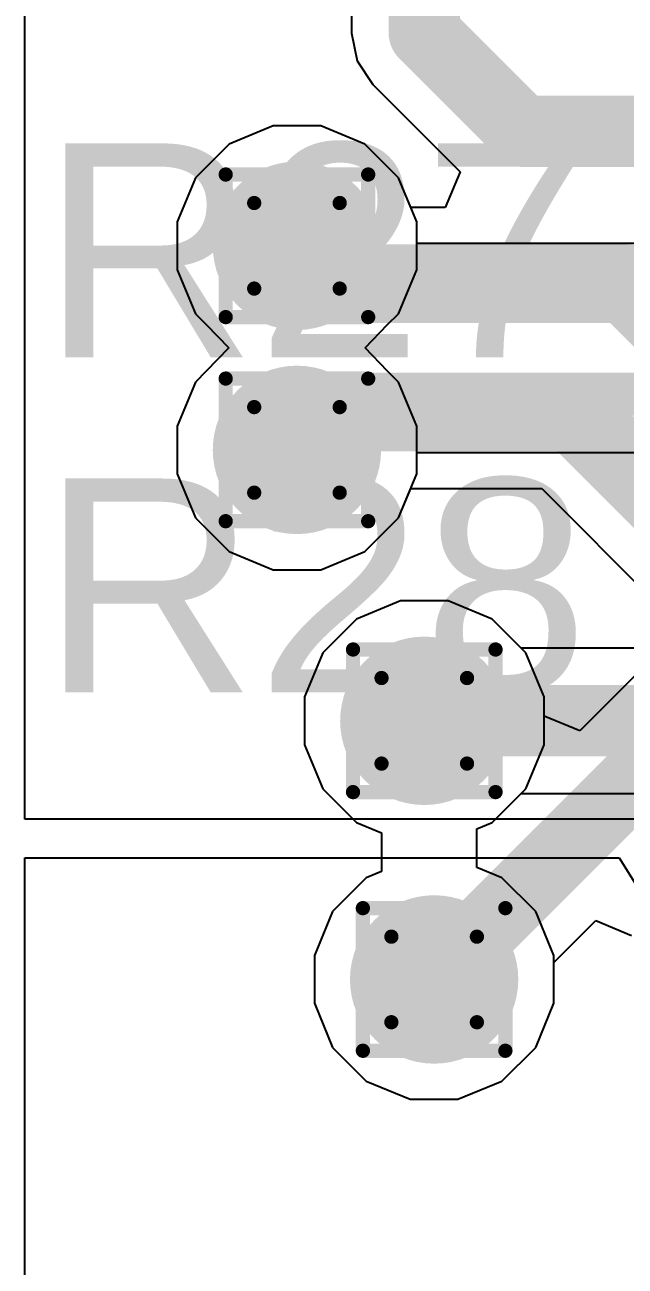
# Model space of a CAD drawing. Header units: inches. Extents: x -6 to 5433, y -4 to 5447.
# Drawn here: x -1.549 to 0.591, y 17.512 to 21.934 of the extents above; entities that cross this region are included whole.
import ezdxf

# ---------------------------------------------------------------- set-up
doc = ezdxf.new("R2010")
doc.units = ezdxf.units.IN
for name, color, linetype in [('Bottom Layer', 5, 'Continuous'), ('Drill Drawing', 1, 'Continuous'), ('Ground', 16, 'Continuous'), ('Power', 76, 'Continuous'), ('Top Layer', 1, 'Continuous'), ('Top Overlay', 2, 'Continuous'), ('Via Holes', 16, 'Continuous')]:
    doc.layers.add(name, color=color, linetype=linetype)
doc.styles.add('Arial', font='', dxfattribs={"height": 0.2})
doc.styles.get('Arial').set_extended_font_data('Arial')

msp = doc.modelspace()

# ---------------------------------------------------------------- hatches: boundary and pattern name
at = {"layer": 'Bottom Layer'}
h = msp.add_hatch(color=5, dxfattribs=at)
edge = h.paths.add_edge_path()
edge.add_arc((-0.5794, 21.1466), 0.3, 0, 360)
h = msp.add_hatch(color=5, dxfattribs=at)
edge = h.paths.add_edge_path()
edge.add_arc((-0.5794, 20.4196), 0.3, 0, 360)
h = msp.add_hatch(color=5, dxfattribs=at)
edge = h.paths.add_edge_path()
edge.add_arc((-0.1255, 19.4545), 0.3, 0, 360)
h = msp.add_hatch(color=5, dxfattribs=at)
edge = h.paths.add_edge_path()
edge.add_arc((-0.0904, 18.5331), 0.3, 0, 360)
at = {"layer": 'Ground'}
h = msp.add_hatch(color=16, dxfattribs=at)
edge = h.paths.add_edge_path()
edge.add_arc((-0.5794, 21.1466), 0.3, 0, 360)
h = msp.add_hatch(color=16, dxfattribs=at)
edge = h.paths.add_edge_path()
edge.add_arc((-0.5794, 20.4196), 0.3, 0, 360)
h = msp.add_hatch(color=16, dxfattribs=at)
edge = h.paths.add_edge_path()
edge.add_arc((-0.1255, 19.4545), 0.3, 0, 360)
h = msp.add_hatch(color=16, dxfattribs=at)
edge = h.paths.add_edge_path()
edge.add_arc((-0.0904, 18.5331), 0.3, 0, 360)
at = {"layer": 'Power'}
h = msp.add_hatch(color=76, dxfattribs=at)
edge = h.paths.add_edge_path()
edge.add_arc((-0.5794, 21.1466), 0.3, 0, 360)
h = msp.add_hatch(color=76, dxfattribs=at)
edge = h.paths.add_edge_path()
edge.add_arc((-0.5794, 20.4196), 0.3, 0, 360)
h = msp.add_hatch(color=76, dxfattribs=at)
edge = h.paths.add_edge_path()
edge.add_arc((-0.1255, 19.4545), 0.3, 0, 360)
h = msp.add_hatch(color=76, dxfattribs=at)
edge = h.paths.add_edge_path()
edge.add_arc((-0.0904, 18.5331), 0.3, 0, 360)
at = {"layer": 'Top Layer'}
h = msp.add_hatch(color=1, dxfattribs=at)
edge = h.paths.add_edge_path()
edge.add_arc((-0.5794, 21.1466), 0.3, 0, 360)
h = msp.add_hatch(color=1, dxfattribs=at)
edge = h.paths.add_edge_path()
edge.add_arc((-0.5794, 20.4196), 0.3, 0, 360)
h = msp.add_hatch(color=1, dxfattribs=at)
edge = h.paths.add_edge_path()
edge.add_arc((-0.1255, 19.4545), 0.3, 0, 360)
h = msp.add_hatch(color=1, dxfattribs=at)
edge = h.paths.add_edge_path()
edge.add_arc((-0.0904, 18.5331), 0.3, 0, 360)
at = {"layer": 'Via Holes'}
h = msp.add_hatch(color=7, dxfattribs=at)
edge = h.paths.add_edge_path()
edge.add_arc((-0.5794, 21.1466), 0.15, 0, 360)
h = msp.add_hatch(color=7, dxfattribs=at)
edge = h.paths.add_edge_path()
edge.add_arc((-0.5794, 20.4196), 0.15, 0, 360)
h = msp.add_hatch(color=7, dxfattribs=at)
edge = h.paths.add_edge_path()
edge.add_arc((-0.1255, 19.4545), 0.15, 0, 360)
h = msp.add_hatch(color=7, dxfattribs=at)
edge = h.paths.add_edge_path()
edge.add_arc((-0.0904, 18.5331), 0.15, 0, 360)

# ---------------------------------------------------------------- linework, layer by layer
at = {"layer": 'Bottom Layer'}
for p, q in [((-0.3845, 23.317), (-0.3845, 21.9045)), ((-0.3845, 21.9045), (-0.3648, 21.8054)), ((-0.3648, 21.8054), (-0.3087, 21.7213)), ((-0.3087, 21.7213), (0.0021, 21.4106)), ((-0.6643, 21.5736), (-0.8213, 21.5085)), ((-0.4945, 21.5736), (-0.6643, 21.5736)), ((-0.3375, 21.5085), (-0.4945, 21.5736)), ((-0.8213, 21.5085), (-0.9414, 21.3884)), ((-0.2174, 21.3884), (-0.3375, 21.5085)), ((0.0021, 21.4106), (-0.0505, 21.2836)), ((-0.9414, 21.3884), (-1.0064, 21.2315)), ((-0.174, 21.2836), (-0.2174, 21.3884)), ((-0.0505, 21.2836), (-0.174, 21.2836)), ((-1.0064, 21.2315), (-1.0064, 21.0616)), ((-1.0064, 21.0616), (-0.9414, 20.9047)), ((-0.9414, 20.9047), (-0.9027, 20.866)), ((-0.9027, 20.866), (-0.8227, 20.7831)), ((-0.8227, 20.7831), (-0.9027, 20.7001)), ((-0.9027, 20.7001), (-0.9414, 20.6614)), ((-0.9414, 20.6614), (-1.0064, 20.5045)), ((-1.0064, 20.5045), (-1.0064, 20.3346)), ((-1.0064, 20.3346), (-0.9414, 20.1777)), ((-0.2174, 20.1777), (-0.174, 20.2825)), ((-0.174, 20.2825), (0.293, 20.2825)), ((0.293, 20.2825), (0.692, 19.8836)), ((-0.9414, 20.1777), (-0.8213, 20.0576)), ((-0.3375, 20.0576), (-0.2174, 20.1777)), ((-0.8213, 20.0576), (-0.6643, 19.9926)), ((-0.4945, 19.9926), (-0.3375, 20.0576)), ((-0.6643, 19.9926), (-0.4945, 19.9926)), ((-0.2105, 19.8815), (-0.3674, 19.8164)), ((-0.0406, 19.8815), (-0.2105, 19.8815)), ((0.1163, 19.8164), (-0.0406, 19.8815)), ((-0.3674, 19.8164), (-0.4875, 19.6963)), ((0.2194, 19.7134), (0.1163, 19.8164)), ((-0.4875, 19.6963), (-0.5525, 19.5394)), ((0.7354, 19.7134), (0.2194, 19.7134)), ((-0.5525, 19.5394), (-0.5525, 19.3695)), ((-0.5525, 19.3695), (-0.4875, 19.2126)), ((-0.4875, 19.2126), (-0.3674, 19.0925)), ((0.1163, 19.0925), (0.2194, 19.1955)), ((0.2194, 19.1955), (0.8654, 19.1955)), ((-0.3674, 19.0925), (-0.2775, 19.0552)), ((0.0616, 19.0698), (0.1163, 19.0925)), ((0.0616, 18.9323), (0.0616, 19.0698)), ((-0.2775, 19.0552), (-0.2775, 18.9177)), ((0.1515, 18.895), (0.0616, 18.9323)), ((-0.3323, 18.895), (-0.4524, 18.7749)), ((-0.2775, 18.9177), (-0.3323, 18.895)), ((0.2716, 18.7749), (0.1515, 18.895)), ((-0.4524, 18.7749), (-0.5174, 18.618)), ((0.3366, 18.618), (0.2716, 18.7749)), ((-0.5174, 18.618), (-0.5174, 18.4481)), ((0.3366, 18.4481), (0.3366, 18.618)), ((-0.5174, 18.4481), (-0.4524, 18.2912)), ((0.2716, 18.2912), (0.3366, 18.4481)), ((-0.4524, 18.2912), (-0.3323, 18.1711)), ((0.1515, 18.1711), (0.2716, 18.2912)), ((-0.3323, 18.1711), (-0.1753, 18.1061)), ((-0.0054, 18.1061), (0.1515, 18.1711)), ((-0.1753, 18.1061), (-0.0054, 18.1061))]:
    msp.add_line(p, q, dxfattribs=at)
for points in [[(-0.1255, 21.9045, 0.254, 0.254, 0), (-0.1255, 23.919, 0.254, 0.254, 0)], [(-0.1255, 21.9045, 0.254, 0.254, 0), (0.2245, 21.5545, 0.254, 0.254, 0)], [(0.2245, 21.5545, 0.254, 0.254, 0), (2.1722, 21.5545, 0.254, 0.254, 0)], [(-0.5794, 21.1466, 0.2794, 0.2794, 0), (-0.4445, 21.0117, 0.2794, 0.2794, 0)], [(-0.4445, 21.0117, 0.2794, 0.2794, 0), (0.595, 21.0117, 0.2794, 0.2794, 0)], [(0.595, 21.0117, 0.2794, 0.2794, 0), (1.0736, 20.5331, 0.2794, 0.2794, 0)], [(-0.5794, 20.4196, 0.2794, 0.2794, 0), (-0.4445, 20.5545, 0.2794, 0.2794, 0)], [(-0.4445, 20.5545, 0.2794, 0.2794, 0), (0.4056, 20.5545, 0.2794, 0.2794, 0)], [(0.4056, 20.5545, 0.2794, 0.2794, 0), (0.8842, 20.0759, 0.2794, 0.2794, 0)], [(-0.1255, 19.4545, 0.254, 0.254, 0), (1.2214, 19.4545, 0.254, 0.254, 0)]]:
    msp.add_lwpolyline(points, format="xyseb", dxfattribs=at)
for points in [[(-0.189, 21.9045, 0.127, 0.127, 1), (-0.062, 21.9045, 0.127, 0.127, 1)], [(-0.189, 21.9045, 0.127, 0.127, 1), (-0.062, 21.9045, 0.127, 0.127, 1)], [(0.161, 21.5545, 0.127, 0.127, 1), (0.288, 21.5545, 0.127, 0.127, 1)], [(0.161, 21.5545, 0.127, 0.127, 1), (0.288, 21.5545, 0.127, 0.127, 1)], [(-0.6492, 21.1466, 0.1397, 0.1397, 1), (-0.5095, 21.1466, 0.1397, 0.1397, 1)], [(-0.5143, 21.0117, 0.1397, 0.1397, 1), (-0.3746, 21.0117, 0.1397, 0.1397, 1)], [(-0.5143, 21.0117, 0.1397, 0.1397, 1), (-0.3746, 21.0117, 0.1397, 0.1397, 1)], [(0.5252, 21.0117, 0.1397, 0.1397, 1), (0.6649, 21.0117, 0.1397, 0.1397, 1)], [(0.5252, 21.0117, 0.1397, 0.1397, 1), (0.6649, 21.0117, 0.1397, 0.1397, 1)], [(-0.5143, 20.5545, 0.1397, 0.1397, 1), (-0.3746, 20.5545, 0.1397, 0.1397, 1)], [(-0.5143, 20.5545, 0.1397, 0.1397, 1), (-0.3746, 20.5545, 0.1397, 0.1397, 1)], [(0.3358, 20.5545, 0.1397, 0.1397, 1), (0.4755, 20.5545, 0.1397, 0.1397, 1)], [(0.3358, 20.5545, 0.1397, 0.1397, 1), (0.4755, 20.5545, 0.1397, 0.1397, 1)], [(-0.6492, 20.4196, 0.1397, 0.1397, 1), (-0.5095, 20.4196, 0.1397, 0.1397, 1)], [(-0.189, 19.4545, 0.127, 0.127, 1), (-0.062, 19.4545, 0.127, 0.127, 1)]]:
    msp.add_lwpolyline(points, format="xyseb", close=True, dxfattribs=at)
at = {"layer": 'Drill Drawing'}
for points in [[(-0.8334, 21.4006, 0.0508, 0.0508, 0), (-0.3254, 21.4006, 0.0508, 0.0508, 0)], [(-0.8334, 20.8926, 0.0508, 0.0508, 0), (-0.8334, 21.4006, 0.0508, 0.0508, 0)], [(-0.3254, 20.8926, 0.0508, 0.0508, 0), (-0.3254, 21.4006, 0.0508, 0.0508, 0)], [(-0.7318, 21.299, 0.0508, 0.0508, 0), (-0.427, 21.299, 0.0508, 0.0508, 0)], [(-0.7318, 20.9942, 0.0508, 0.0508, 0), (-0.7318, 21.299, 0.0508, 0.0508, 0)], [(-0.427, 20.9942, 0.0508, 0.0508, 0), (-0.427, 21.299, 0.0508, 0.0508, 0)], [(-0.7318, 20.9942, 0.0508, 0.0508, 0), (-0.427, 20.9942, 0.0508, 0.0508, 0)], [(-0.8334, 20.8926, 0.0508, 0.0508, 0), (-0.3254, 20.8926, 0.0508, 0.0508, 0)], [(-0.8334, 20.6736, 0.0508, 0.0508, 0), (-0.3254, 20.6736, 0.0508, 0.0508, 0)], [(-0.8334, 20.1656, 0.0508, 0.0508, 0), (-0.8334, 20.6736, 0.0508, 0.0508, 0)], [(-0.3254, 20.1656, 0.0508, 0.0508, 0), (-0.3254, 20.6736, 0.0508, 0.0508, 0)], [(-0.7318, 20.572, 0.0508, 0.0508, 0), (-0.427, 20.572, 0.0508, 0.0508, 0)], [(-0.7318, 20.2672, 0.0508, 0.0508, 0), (-0.7318, 20.572, 0.0508, 0.0508, 0)], [(-0.427, 20.2672, 0.0508, 0.0508, 0), (-0.427, 20.572, 0.0508, 0.0508, 0)], [(-0.7318, 20.2672, 0.0508, 0.0508, 0), (-0.427, 20.2672, 0.0508, 0.0508, 0)], [(-0.8334, 20.1656, 0.0508, 0.0508, 0), (-0.3254, 20.1656, 0.0508, 0.0508, 0)], [(-0.3795, 19.7085, 0.0508, 0.0508, 0), (0.1285, 19.7085, 0.0508, 0.0508, 0)], [(-0.3795, 19.2005, 0.0508, 0.0508, 0), (-0.3795, 19.7085, 0.0508, 0.0508, 0)], [(0.1285, 19.2005, 0.0508, 0.0508, 0), (0.1285, 19.7085, 0.0508, 0.0508, 0)], [(-0.2779, 19.6069, 0.0508, 0.0508, 0), (0.0269, 19.6069, 0.0508, 0.0508, 0)], [(-0.2779, 19.3021, 0.0508, 0.0508, 0), (-0.2779, 19.6069, 0.0508, 0.0508, 0)], [(0.0269, 19.3021, 0.0508, 0.0508, 0), (0.0269, 19.6069, 0.0508, 0.0508, 0)], [(-0.2779, 19.3021, 0.0508, 0.0508, 0), (0.0269, 19.3021, 0.0508, 0.0508, 0)], [(-0.3795, 19.2005, 0.0508, 0.0508, 0), (0.1285, 19.2005, 0.0508, 0.0508, 0)], [(-0.3444, 18.7871, 0.0508, 0.0508, 0), (0.1636, 18.7871, 0.0508, 0.0508, 0)], [(-0.3444, 18.2791, 0.0508, 0.0508, 0), (-0.3444, 18.7871, 0.0508, 0.0508, 0)], [(0.1636, 18.2791, 0.0508, 0.0508, 0), (0.1636, 18.7871, 0.0508, 0.0508, 0)], [(-0.2428, 18.6855, 0.0508, 0.0508, 0), (0.062, 18.6855, 0.0508, 0.0508, 0)], [(-0.2428, 18.3807, 0.0508, 0.0508, 0), (-0.2428, 18.6855, 0.0508, 0.0508, 0)], [(0.062, 18.3807, 0.0508, 0.0508, 0), (0.062, 18.6855, 0.0508, 0.0508, 0)], [(-0.2428, 18.3807, 0.0508, 0.0508, 0), (0.062, 18.3807, 0.0508, 0.0508, 0)], [(-0.3444, 18.2791, 0.0508, 0.0508, 0), (0.1636, 18.2791, 0.0508, 0.0508, 0)]]:
    msp.add_lwpolyline(points, format="xyseb", dxfattribs=at)
for points in [[(-0.8461, 21.4006, 0.0254, 0.0254, 1), (-0.8207, 21.4006, 0.0254, 0.0254, 1)], [(-0.8461, 21.4006, 0.0254, 0.0254, 1), (-0.8207, 21.4006, 0.0254, 0.0254, 1)], [(-0.3381, 21.4006, 0.0254, 0.0254, 1), (-0.3127, 21.4006, 0.0254, 0.0254, 1)], [(-0.3381, 21.4006, 0.0254, 0.0254, 1), (-0.3127, 21.4006, 0.0254, 0.0254, 1)], [(-0.7445, 21.299, 0.0254, 0.0254, 1), (-0.7191, 21.299, 0.0254, 0.0254, 1)], [(-0.7445, 21.299, 0.0254, 0.0254, 1), (-0.7191, 21.299, 0.0254, 0.0254, 1)], [(-0.4397, 21.299, 0.0254, 0.0254, 1), (-0.4143, 21.299, 0.0254, 0.0254, 1)], [(-0.4397, 21.299, 0.0254, 0.0254, 1), (-0.4143, 21.299, 0.0254, 0.0254, 1)], [(-0.7445, 20.9942, 0.0254, 0.0254, 1), (-0.7191, 20.9942, 0.0254, 0.0254, 1)], [(-0.7445, 20.9942, 0.0254, 0.0254, 1), (-0.7191, 20.9942, 0.0254, 0.0254, 1)], [(-0.4397, 20.9942, 0.0254, 0.0254, 1), (-0.4143, 20.9942, 0.0254, 0.0254, 1)], [(-0.4397, 20.9942, 0.0254, 0.0254, 1), (-0.4143, 20.9942, 0.0254, 0.0254, 1)], [(-0.8461, 20.8926, 0.0254, 0.0254, 1), (-0.8207, 20.8926, 0.0254, 0.0254, 1)], [(-0.8461, 20.8926, 0.0254, 0.0254, 1), (-0.8207, 20.8926, 0.0254, 0.0254, 1)], [(-0.3381, 20.8926, 0.0254, 0.0254, 1), (-0.3127, 20.8926, 0.0254, 0.0254, 1)], [(-0.3381, 20.8926, 0.0254, 0.0254, 1), (-0.3127, 20.8926, 0.0254, 0.0254, 1)], [(-0.8461, 20.6736, 0.0254, 0.0254, 1), (-0.8207, 20.6736, 0.0254, 0.0254, 1)], [(-0.8461, 20.6736, 0.0254, 0.0254, 1), (-0.8207, 20.6736, 0.0254, 0.0254, 1)], [(-0.3381, 20.6736, 0.0254, 0.0254, 1), (-0.3127, 20.6736, 0.0254, 0.0254, 1)], [(-0.3381, 20.6736, 0.0254, 0.0254, 1), (-0.3127, 20.6736, 0.0254, 0.0254, 1)], [(-0.7445, 20.572, 0.0254, 0.0254, 1), (-0.7191, 20.572, 0.0254, 0.0254, 1)], [(-0.7445, 20.572, 0.0254, 0.0254, 1), (-0.7191, 20.572, 0.0254, 0.0254, 1)], [(-0.4397, 20.572, 0.0254, 0.0254, 1), (-0.4143, 20.572, 0.0254, 0.0254, 1)], [(-0.4397, 20.572, 0.0254, 0.0254, 1), (-0.4143, 20.572, 0.0254, 0.0254, 1)], [(-0.7445, 20.2672, 0.0254, 0.0254, 1), (-0.7191, 20.2672, 0.0254, 0.0254, 1)], [(-0.7445, 20.2672, 0.0254, 0.0254, 1), (-0.7191, 20.2672, 0.0254, 0.0254, 1)], [(-0.4397, 20.2672, 0.0254, 0.0254, 1), (-0.4143, 20.2672, 0.0254, 0.0254, 1)], [(-0.4397, 20.2672, 0.0254, 0.0254, 1), (-0.4143, 20.2672, 0.0254, 0.0254, 1)], [(-0.8461, 20.1656, 0.0254, 0.0254, 1), (-0.8207, 20.1656, 0.0254, 0.0254, 1)], [(-0.8461, 20.1656, 0.0254, 0.0254, 1), (-0.8207, 20.1656, 0.0254, 0.0254, 1)], [(-0.3381, 20.1656, 0.0254, 0.0254, 1), (-0.3127, 20.1656, 0.0254, 0.0254, 1)], [(-0.3381, 20.1656, 0.0254, 0.0254, 1), (-0.3127, 20.1656, 0.0254, 0.0254, 1)], [(-0.3922, 19.7085, 0.0254, 0.0254, 1), (-0.3668, 19.7085, 0.0254, 0.0254, 1)], [(-0.3922, 19.7085, 0.0254, 0.0254, 1), (-0.3668, 19.7085, 0.0254, 0.0254, 1)], [(0.1158, 19.7085, 0.0254, 0.0254, 1), (0.1412, 19.7085, 0.0254, 0.0254, 1)], [(0.1158, 19.7085, 0.0254, 0.0254, 1), (0.1412, 19.7085, 0.0254, 0.0254, 1)], [(-0.2906, 19.6069, 0.0254, 0.0254, 1), (-0.2652, 19.6069, 0.0254, 0.0254, 1)], [(-0.2906, 19.6069, 0.0254, 0.0254, 1), (-0.2652, 19.6069, 0.0254, 0.0254, 1)], [(0.0142, 19.6069, 0.0254, 0.0254, 1), (0.0396, 19.6069, 0.0254, 0.0254, 1)], [(0.0142, 19.6069, 0.0254, 0.0254, 1), (0.0396, 19.6069, 0.0254, 0.0254, 1)], [(-0.2906, 19.3021, 0.0254, 0.0254, 1), (-0.2652, 19.3021, 0.0254, 0.0254, 1)], [(-0.2906, 19.3021, 0.0254, 0.0254, 1), (-0.2652, 19.3021, 0.0254, 0.0254, 1)], [(0.0142, 19.3021, 0.0254, 0.0254, 1), (0.0396, 19.3021, 0.0254, 0.0254, 1)], [(0.0142, 19.3021, 0.0254, 0.0254, 1), (0.0396, 19.3021, 0.0254, 0.0254, 1)], [(-0.3922, 19.2005, 0.0254, 0.0254, 1), (-0.3668, 19.2005, 0.0254, 0.0254, 1)], [(-0.3922, 19.2005, 0.0254, 0.0254, 1), (-0.3668, 19.2005, 0.0254, 0.0254, 1)], [(0.1158, 19.2005, 0.0254, 0.0254, 1), (0.1412, 19.2005, 0.0254, 0.0254, 1)], [(0.1158, 19.2005, 0.0254, 0.0254, 1), (0.1412, 19.2005, 0.0254, 0.0254, 1)], [(-0.3571, 18.7871, 0.0254, 0.0254, 1), (-0.3317, 18.7871, 0.0254, 0.0254, 1)], [(-0.3571, 18.7871, 0.0254, 0.0254, 1), (-0.3317, 18.7871, 0.0254, 0.0254, 1)], [(0.1509, 18.7871, 0.0254, 0.0254, 1), (0.1763, 18.7871, 0.0254, 0.0254, 1)], [(0.1509, 18.7871, 0.0254, 0.0254, 1), (0.1763, 18.7871, 0.0254, 0.0254, 1)], [(-0.2555, 18.6855, 0.0254, 0.0254, 1), (-0.2301, 18.6855, 0.0254, 0.0254, 1)], [(-0.2555, 18.6855, 0.0254, 0.0254, 1), (-0.2301, 18.6855, 0.0254, 0.0254, 1)], [(0.0493, 18.6855, 0.0254, 0.0254, 1), (0.0747, 18.6855, 0.0254, 0.0254, 1)], [(0.0493, 18.6855, 0.0254, 0.0254, 1), (0.0747, 18.6855, 0.0254, 0.0254, 1)], [(-0.2555, 18.3807, 0.0254, 0.0254, 1), (-0.2301, 18.3807, 0.0254, 0.0254, 1)], [(-0.2555, 18.3807, 0.0254, 0.0254, 1), (-0.2301, 18.3807, 0.0254, 0.0254, 1)], [(0.0493, 18.3807, 0.0254, 0.0254, 1), (0.0747, 18.3807, 0.0254, 0.0254, 1)], [(0.0493, 18.3807, 0.0254, 0.0254, 1), (0.0747, 18.3807, 0.0254, 0.0254, 1)], [(-0.3571, 18.2791, 0.0254, 0.0254, 1), (-0.3317, 18.2791, 0.0254, 0.0254, 1)], [(-0.3571, 18.2791, 0.0254, 0.0254, 1), (-0.3317, 18.2791, 0.0254, 0.0254, 1)], [(0.1509, 18.2791, 0.0254, 0.0254, 1), (0.1763, 18.2791, 0.0254, 0.0254, 1)], [(0.1509, 18.2791, 0.0254, 0.0254, 1), (0.1763, 18.2791, 0.0254, 0.0254, 1)]]:
    msp.add_lwpolyline(points, format="xyseb", close=True, dxfattribs=at)
at = {"layer": 'Ground'}
for p, q in [((-0.6643, 21.5736), (-0.8213, 21.5085)), ((-0.4945, 21.5736), (-0.6643, 21.5736)), ((-0.3375, 21.5085), (-0.4945, 21.5736)), ((-0.8213, 21.5085), (-0.9414, 21.3884)), ((-0.2174, 21.3884), (-0.3375, 21.5085)), ((-0.9414, 21.3884), (-1.0064, 21.2315)), ((-0.1524, 21.2315), (-0.2174, 21.3884)), ((-1.0064, 21.2315), (-1.0064, 21.0616)), ((-0.1524, 21.0616), (-0.1524, 21.2315)), ((-1.0064, 21.0616), (-0.9414, 20.9047)), ((-0.2174, 20.9047), (-0.1524, 21.0616)), ((-0.9414, 20.9047), (-0.9027, 20.866)), ((-0.2561, 20.866), (-0.2174, 20.9047)), ((-0.9027, 20.866), (-0.8227, 20.7831)), ((-0.3361, 20.7831), (-0.2561, 20.866)), ((-0.8227, 20.7831), (-0.9027, 20.7001)), ((-0.2561, 20.7001), (-0.3361, 20.7831)), ((-0.9027, 20.7001), (-0.9414, 20.6614)), ((-0.2174, 20.6614), (-0.2561, 20.7001)), ((-0.9414, 20.6614), (-1.0064, 20.5045)), ((-0.1524, 20.5045), (-0.2174, 20.6614)), ((-1.0064, 20.5045), (-1.0064, 20.3346)), ((-0.1524, 20.3346), (-0.1524, 20.5045)), ((-1.0064, 20.3346), (-0.9414, 20.1777)), ((-0.2174, 20.1777), (-0.1524, 20.3346)), ((-0.9414, 20.1777), (-0.8213, 20.0576)), ((-0.3375, 20.0576), (-0.2174, 20.1777)), ((-0.8213, 20.0576), (-0.6643, 19.9926)), ((-0.4945, 19.9926), (-0.3375, 20.0576)), ((-0.6643, 19.9926), (-0.4945, 19.9926)), ((-0.2105, 19.8815), (-0.3674, 19.8164)), ((-0.0406, 19.8815), (-0.2105, 19.8815)), ((0.1163, 19.8164), (-0.0406, 19.8815)), ((-0.3674, 19.8164), (-0.4875, 19.6963)), ((0.2365, 19.6963), (0.1163, 19.8164)), ((-0.4875, 19.6963), (-0.5525, 19.5394)), ((0.3015, 19.5394), (0.2365, 19.6963)), ((-0.5525, 19.5394), (-0.5525, 19.3695)), ((0.3015, 19.3695), (0.3015, 19.5394)), ((-0.5525, 19.3695), (-0.4875, 19.2126)), ((0.2365, 19.2126), (0.3015, 19.3695)), ((-0.4875, 19.2126), (-0.3674, 19.0925)), ((0.1163, 19.0925), (0.2365, 19.2126)), ((-0.3674, 19.0925), (-0.2775, 19.0552)), ((0.0616, 19.0698), (0.1163, 19.0925)), ((0.0616, 18.9323), (0.0616, 19.0698)), ((-0.2775, 19.0552), (-0.2775, 18.9177)), ((0.1515, 18.895), (0.0616, 18.9323)), ((-0.3323, 18.895), (-0.4524, 18.7749)), ((-0.2775, 18.9177), (-0.3323, 18.895)), ((0.2716, 18.7749), (0.1515, 18.895)), ((-0.4524, 18.7749), (-0.5174, 18.618)), ((0.3366, 18.618), (0.2716, 18.7749)), ((-0.5174, 18.618), (-0.5174, 18.4481)), ((0.3366, 18.4481), (0.3366, 18.618)), ((-0.5174, 18.4481), (-0.4524, 18.2912)), ((0.2716, 18.2912), (0.3366, 18.4481)), ((-0.4524, 18.2912), (-0.3323, 18.1711)), ((0.1515, 18.1711), (0.2716, 18.2912)), ((-0.3323, 18.1711), (-0.1753, 18.1061)), ((-0.0054, 18.1061), (0.1515, 18.1711)), ((-0.1753, 18.1061), (-0.0054, 18.1061))]:
    msp.add_line(p, q, dxfattribs=at)
at = {"layer": 'Power'}
for p, q in [((-1.5494, 19.1043), (-1.5494, 24.8533)), ((-0.6643, 21.5736), (-0.8213, 21.5085)), ((-0.4945, 21.5736), (-0.6643, 21.5736)), ((-0.3375, 21.5085), (-0.4945, 21.5736)), ((-0.8213, 21.5085), (-0.9414, 21.3884)), ((-0.2174, 21.3884), (-0.3375, 21.5085)), ((-0.9414, 21.3884), (-1.0064, 21.2315)), ((-0.1524, 21.2315), (-0.2174, 21.3884)), ((-1.0064, 21.2315), (-1.0064, 21.0616)), ((-0.1524, 21.1553), (-0.1524, 21.2315)), ((1.3431, 21.1553), (-0.1524, 21.1553)), ((-1.0064, 21.0616), (-0.9414, 20.9047)), ((-0.9414, 20.9047), (-0.9027, 20.866)), ((-0.9027, 20.866), (-0.8227, 20.7831)), ((-0.8227, 20.7831), (-0.9027, 20.7001)), ((-0.9027, 20.7001), (-0.9414, 20.6614)), ((-0.9414, 20.6614), (-1.0064, 20.5045)), ((-1.0064, 20.5045), (-1.0064, 20.3346)), ((-0.1524, 20.3346), (-0.1524, 20.4108)), ((-0.1524, 20.4108), (1.1205, 20.4108)), ((-1.0064, 20.3346), (-0.9414, 20.1777)), ((-0.2174, 20.1777), (-0.1524, 20.3346)), ((-0.9414, 20.1777), (-0.8213, 20.0576)), ((-0.3375, 20.0576), (-0.2174, 20.1777)), ((-0.8213, 20.0576), (-0.6643, 19.9926)), ((-0.4945, 19.9926), (-0.3375, 20.0576)), ((-0.6643, 19.9926), (-0.4945, 19.9926)), ((1.755, 19.1043), (-1.5494, 19.1043)), ((-1.5494, 15.4445), (-1.5494, 18.9668)), ((-1.5494, 18.9668), (0.5686, 18.9668)), ((0.5686, 18.9668), (0.6486, 18.8398))]:
    msp.add_line(p, q, dxfattribs=at)
for points in [[(-0.5794, 21.1466, 0.1524, 0.1524, 0), (-0.381, 20.9482, 0.1524, 0.1524, 0)], [(-0.381, 20.9482, 0.1524, 0.1524, 0), (1.3431, 20.9482, 0.1524, 0.1524, 0)], [(-0.5794, 20.4196, 0.1524, 0.1524, 0), (-0.381, 20.618, 0.1524, 0.1524, 0)], [(-0.381, 20.618, 0.1524, 0.1524, 0), (1.2063, 20.618, 0.1524, 0.1524, 0)]]:
    msp.add_lwpolyline(points, format="xyseb", dxfattribs=at)
for points in [[(-0.6175, 21.1466, 0.0762, 0.0762, 1), (-0.5413, 21.1466, 0.0762, 0.0762, 1)], [(-0.4191, 20.9482, 0.0762, 0.0762, 1), (-0.3429, 20.9482, 0.0762, 0.0762, 1)], [(-0.4191, 20.9482, 0.0762, 0.0762, 1), (-0.3429, 20.9482, 0.0762, 0.0762, 1)], [(-0.4191, 20.618, 0.0762, 0.0762, 1), (-0.3429, 20.618, 0.0762, 0.0762, 1)], [(-0.4191, 20.618, 0.0762, 0.0762, 1), (-0.3429, 20.618, 0.0762, 0.0762, 1)], [(-0.6175, 20.4196, 0.0762, 0.0762, 1), (-0.5413, 20.4196, 0.0762, 0.0762, 1)]]:
    msp.add_lwpolyline(points, format="xyseb", close=True, dxfattribs=at)
at = {"layer": 'Top Layer'}
for p, q in [((-0.6643, 21.5736), (-0.8213, 21.5085)), ((-0.4945, 21.5736), (-0.6643, 21.5736)), ((-0.3375, 21.5085), (-0.4945, 21.5736)), ((-0.8213, 21.5085), (-0.9414, 21.3884)), ((-0.2174, 21.3884), (-0.3375, 21.5085)), ((-0.9414, 21.3884), (-1.0064, 21.2315)), ((-0.1524, 21.2315), (-0.2174, 21.3884)), ((-1.0064, 21.2315), (-1.0064, 21.0616)), ((-0.1524, 21.0616), (-0.1524, 21.2315)), ((-1.0064, 21.0616), (-0.9414, 20.9047)), ((-0.2174, 20.9047), (-0.1524, 21.0616)), ((-0.9414, 20.9047), (-0.9027, 20.866)), ((-0.2561, 20.866), (-0.2174, 20.9047)), ((-0.9027, 20.866), (-0.8227, 20.7831)), ((-0.3361, 20.7831), (-0.2561, 20.866)), ((-0.8227, 20.7831), (-0.9027, 20.7001)), ((-0.2561, 20.7001), (-0.3361, 20.7831)), ((-0.9027, 20.7001), (-0.9414, 20.6614)), ((-0.2174, 20.6614), (-0.2561, 20.7001)), ((-0.9414, 20.6614), (-1.0064, 20.5045)), ((-0.1524, 20.5045), (-0.2174, 20.6614)), ((-1.0064, 20.5045), (-1.0064, 20.3346)), ((-0.1524, 20.3346), (-0.1524, 20.5045)), ((-1.0064, 20.3346), (-0.9414, 20.1777)), ((-0.2174, 20.1777), (-0.1524, 20.3346)), ((-0.9414, 20.1777), (-0.8213, 20.0576)), ((-0.3375, 20.0576), (-0.2174, 20.1777)), ((-0.8213, 20.0576), (-0.6643, 19.9926)), ((-0.4945, 19.9926), (-0.3375, 20.0576)), ((-0.6643, 19.9926), (-0.4945, 19.9926)), ((-0.2105, 19.8815), (-0.3674, 19.8164)), ((-0.0406, 19.8815), (-0.2105, 19.8815)), ((0.1163, 19.8164), (-0.0406, 19.8815)), ((-0.3674, 19.8164), (-0.4875, 19.6963)), ((0.2365, 19.6963), (0.1163, 19.8164)), ((0.7641, 19.7538), (0.4285, 19.4182)), ((-0.4875, 19.6963), (-0.5525, 19.5394)), ((0.3015, 19.5394), (0.2365, 19.6963)), ((-0.5525, 19.5394), (-0.5525, 19.3695)), ((0.3015, 19.4708), (0.3015, 19.5394)), ((0.4285, 19.4182), (0.3015, 19.4708)), ((-0.5525, 19.3695), (-0.4875, 19.2126)), ((-0.4875, 19.2126), (-0.3674, 19.0925)), ((-0.3674, 19.0925), (-0.2775, 19.0552)), ((-0.2775, 19.0552), (-0.2775, 18.9177)), ((-0.3323, 18.895), (-0.4524, 18.7749)), ((-0.2775, 18.9177), (-0.3323, 18.895)), ((-0.4524, 18.7749), (-0.5174, 18.618)), ((0.3366, 18.5938), (0.4856, 18.7427)), ((0.4856, 18.7427), (0.6126, 18.6901)), ((-0.5174, 18.618), (-0.5174, 18.4481)), ((0.3366, 18.4481), (0.3366, 18.5938)), ((-0.5174, 18.4481), (-0.4524, 18.2912)), ((0.2716, 18.2912), (0.3366, 18.4481)), ((-0.4524, 18.2912), (-0.3323, 18.1711)), ((0.1515, 18.1711), (0.2716, 18.2912)), ((-0.3323, 18.1711), (-0.1753, 18.1061)), ((-0.0054, 18.1061), (0.1515, 18.1711)), ((-0.1753, 18.1061), (-0.0054, 18.1061))]:
    msp.add_line(p, q, dxfattribs=at)
msp.add_lwpolyline([(-0.0904, 18.5331, 0.254, 0.254, 0), (1.1197, 19.7431, 0.254, 0.254, 0)], format="xyseb", dxfattribs=at)
msp.add_lwpolyline([(-0.1539, 18.5331, 0.127, 0.127, 1), (-0.0269, 18.5331, 0.127, 0.127, 1)], format="xyseb", close=True, dxfattribs=at)

# ---------------------------------------------------------------- texts
at = {"layer": 'Top Overlay', "style": 'Arial'}
for s, p in [('R27', (-1.4917, 20.7495)), ('R28', (-1.4917, 19.5557))]:
    msp.add_text(s, height=0.762, dxfattribs=at).set_placement(p)

doc.saveas('drawing.dxf')
